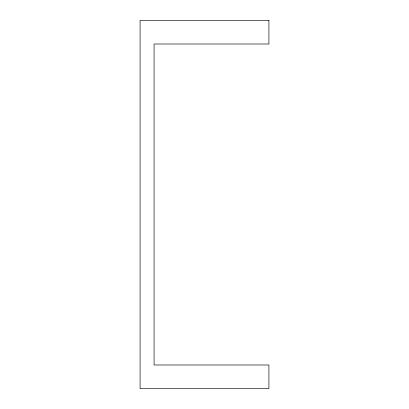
<?xml version="1.0" encoding="UTF-8"?>
<svg xmlns="http://www.w3.org/2000/svg" width="409" height="409" viewBox="0 0 409 409"><rect width="100%" height="100%" fill="white"/><g stroke="black" fill="none" stroke-linecap="round" stroke-linejoin="round"><path stroke-width="0.61" d="M268.918 20.45L140.082 20.45L140.082 388.55L268.918 388.55L268.918 364.992L154.07 364.992L154.07 44.008L268.918 44.008L268.918 20.45"/></g></svg>
